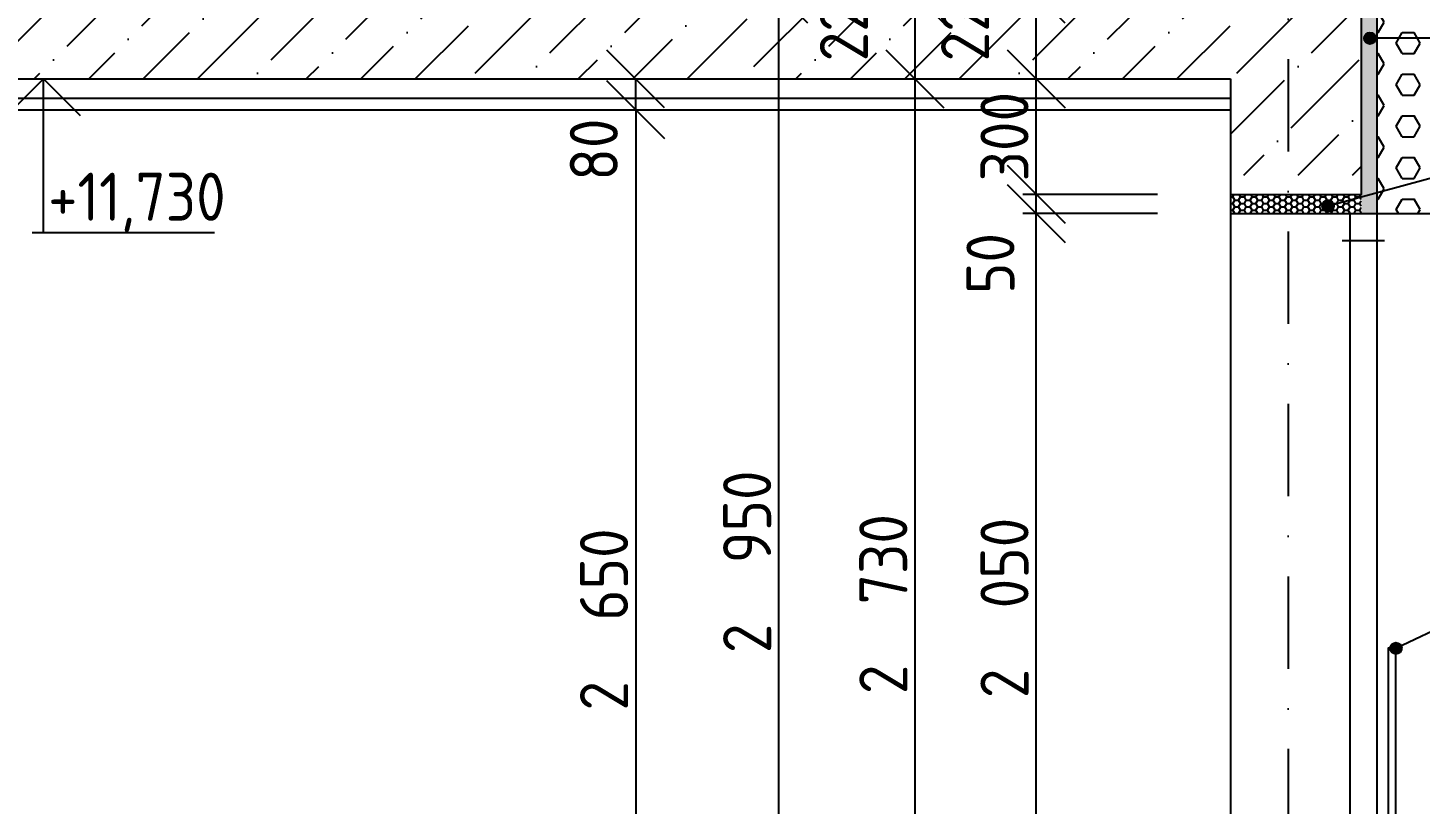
# Model space of a CAD drawing. Extents: x 3792242 to 5145247, y -1546315 to -1031918.
# Drawn here: x 3899539 to 3903158, y -1491915 to -1489897 of the extents above; entities that cross this region are included whole.
import ezdxf

# ---------------------------------------------------------------- set-up
doc = ezdxf.new("R2010")
doc.units = 0
doc.header["$MEASUREMENT"] = 0
doc.linetypes.add('BODKOCIARKOVANA_3', pattern=[5.6, 3, -1.3, 0, -1.3])
doc.layers.get('0').update_dxf_attribs({"linetype": 'CONTINUOUS'})
doc.layers.get('Defpoints').update_dxf_attribs({"color": 61, "linetype": 'CONTINUOUS'})
for name, color, linetype in [('KÓTY', 4, 'CONTINUOUS'), ('MÚRY', 1, 'CONTINUOUS'), ('OKNÁ', 143, 'CONTINUOUS'), ('osi', 253, 'CONTINUOUS'), ('TENKÁ', 7, 'CONTINUOUS'), ('ŠRAFY', 82, 'CONTINUOUS'), ('šrafy-múry', 8, 'CONTINUOUS')]:
    doc.layers.add(name, color=color, linetype=linetype)
doc.styles.add('STYLE1', font='isocp.shx')
doc.dimstyles.new('STANDARD-50', dxfattribs={"dimtxt": 125, "dimasz": 150, "dimexe": 10, "dimexo": 200, "dimgap": 20, "dimtad": 1, "dimdsep": 46, "dimlunit": 6, "dimtxsty": 'STYLE1', "dimblk1": 'OBLIQUE', "dimblk2": 'OBLIQUE', "dimsah": 1, "dimcen": 2.5, "dimse1": 1, "dimse2": 1, "dimadec": 0, "dimazin": 0, "dimtfac": 1, "dimtmove": 1, "dimatfit": 3, "dimldrblk": 'OBLIQUE', "dimfxl": 1, "dimtolj": 1, "dimtzin": 0, "dimarcsym": 0})

# ---------------------------------------------------------------- blocks, each defined once
blk = doc.blocks.new('_OBLIQUE')
at = {"color": 0, "linetype": 'ByBlock'}
blk.add_line((-0.5, -0.5), (0.5, 0.5), dxfattribs=at)
blk = doc.blocks.new('*D31829')
at = {"layer": 'Defpoints', "color": 0}
for p in [(3902160, -1490380.3), (3902665, -1490380.3), (3902665, -1492430.3)]:
    blk.add_point(p, dxfattribs=at)
at = {"layer": 'KÓTY', "color": 0, "lineweight": -2, "ltscale": 0.25}
blk.add_line((3902160, -1492430.3), (3902160, -1490380.3), dxfattribs=at)
at = {"layer": 'KÓTY', "color": 0, "linetype": 'ByBlock', "lineweight": -2, "xscale": 150, "yscale": 150, "zscale": 150}
for p, rotation in [((3902160, -1490380.3), 90), ((3902160, -1492430.3), 270)]:
    blk.add_blockref('_OBLIQUE', p, dxfattribs=dict(at, rotation=rotation))
at = {"layer": 'KÓTY', "color": 0, "insert": (3902077.5, -1491405.3), "char_height": 125, "attachment_point": 5, "rotation": 90, "style": 'STYLE1'}
blk.add_mtext('\\A1;2ﾠ050', dxfattribs=at)
blk = doc.blocks.new('*D31830')
at = {"layer": 'Defpoints', "color": 0}
for p in [(3902160, -1490330.3), (3902665, -1490330.3), (3902665, -1490380.3)]:
    blk.add_point(p, dxfattribs=at)
at = {"layer": 'KÓTY', "color": 0, "lineweight": -2, "ltscale": 0.25}
blk.add_line((3902160, -1490380.3), (3902160, -1490330.3), dxfattribs=at)
at = {"layer": 'KÓTY', "color": 0, "linetype": 'ByBlock', "lineweight": -2, "xscale": 150, "yscale": 150, "zscale": 150}
for p, rotation in [((3902160, -1490330.3), 90), ((3902160, -1490380.3), 270)]:
    blk.add_blockref('_OBLIQUE', p, dxfattribs=dict(at, rotation=rotation))
at = {"layer": 'KÓTY', "color": 0, "insert": (3902041, -1490510), "char_height": 125, "attachment_point": 5, "rotation": 90, "style": 'STYLE1'}
blk.add_mtext('\\A1;50', dxfattribs=at)
blk = doc.blocks.new('*D31831')
at = {"layer": 'Defpoints', "color": 0}
for p in [(3902160, -1490030.3), (3902665, -1490030.3), (3902665, -1490330.3)]:
    blk.add_point(p, dxfattribs=at)
at = {"layer": 'KÓTY', "color": 0, "lineweight": -2, "ltscale": 0.25}
blk.add_line((3902160, -1490330.3), (3902160, -1490030.3), dxfattribs=at)
at = {"layer": 'KÓTY', "color": 0, "linetype": 'ByBlock', "lineweight": -2, "xscale": 150, "yscale": 150, "zscale": 150}
for p, rotation in [((3902160, -1490030.3), 90), ((3902160, -1490330.3), 270)]:
    blk.add_blockref('_OBLIQUE', p, dxfattribs=dict(at, rotation=rotation))
at = {"layer": 'KÓTY', "color": 0, "insert": (3902077.5, -1490180.3), "char_height": 125, "attachment_point": 5, "rotation": 90, "style": 'STYLE1'}
blk.add_mtext('\\A1;300', dxfattribs=at)
blk = doc.blocks.new('*D31832')
at = {"layer": 'Defpoints', "color": 0}
for p in [(3902160, -1489810.3), (3902645, -1489810.3), (3902665, -1490030.3)]:
    blk.add_point(p, dxfattribs=at)
at = {"layer": 'KÓTY', "color": 0, "lineweight": -2, "ltscale": 0.25}
blk.add_line((3902160, -1490030.3), (3902160, -1489810.3), dxfattribs=at)
at = {"layer": 'KÓTY', "color": 0, "linetype": 'ByBlock', "lineweight": -2, "xscale": 150, "yscale": 150, "zscale": 150}
for p, rotation in [((3902160, -1489810.3), 90), ((3902160, -1490030.3), 270)]:
    blk.add_blockref('_OBLIQUE', p, dxfattribs=dict(at, rotation=rotation))
at = {"layer": 'KÓTY', "color": 0, "insert": (3901975, -1489869.5), "char_height": 125, "attachment_point": 5, "rotation": 90, "style": 'STYLE1'}
blk.add_mtext('\\A1;220', dxfattribs=at)
blk = doc.blocks.new('*D31838')
at = {"layer": 'Defpoints', "color": 0}
for p in [(3901491, -1489810.3), (3901491, -1489810.3), (3901491, -1492760.3)]:
    blk.add_point(p, dxfattribs=at)
at = {"layer": 'KÓTY', "color": 0, "lineweight": -2, "ltscale": 0.25}
blk.add_line((3901491, -1492760.3), (3901491, -1489810.3), dxfattribs=at)
at = {"layer": 'KÓTY', "color": 0, "linetype": 'ByBlock', "lineweight": -2, "xscale": 150, "yscale": 150, "zscale": 150}
for p, rotation in [((3901491, -1489810.3), 90), ((3901491, -1492760.3), 270)]:
    blk.add_blockref('_OBLIQUE', p, dxfattribs=dict(at, rotation=rotation))
at = {"layer": 'KÓTY', "color": 0, "insert": (3901408.5, -1491285.3), "char_height": 125, "attachment_point": 5, "rotation": 90, "style": 'STYLE1'}
blk.add_mtext('\\A1;2ﾠ950', dxfattribs=at)
blk = doc.blocks.new('*D31846')
at = {"layer": 'Defpoints', "color": 0}
for p in [(3901845, -1490030.3), (3901845, -1490030.3), (3901845, -1492760.3)]:
    blk.add_point(p, dxfattribs=at)
at = {"layer": 'KÓTY', "color": 0, "lineweight": -2, "ltscale": 0.25}
blk.add_line((3901845, -1492760.3), (3901845, -1490030.3), dxfattribs=at)
at = {"layer": 'KÓTY', "color": 0, "linetype": 'ByBlock', "lineweight": -2, "xscale": 150, "yscale": 150, "zscale": 150}
for p, rotation in [((3901845, -1490030.3), 90), ((3901845, -1492760.3), 270)]:
    blk.add_blockref('_OBLIQUE', p, dxfattribs=dict(at, rotation=rotation))
at = {"layer": 'KÓTY', "color": 0, "insert": (3901762.5, -1491395.3), "char_height": 125, "attachment_point": 5, "rotation": 90, "style": 'STYLE1'}
blk.add_mtext('\\A1;2ﾠ730', dxfattribs=at)
blk = doc.blocks.new('*D31894')
at = {"layer": 'Defpoints', "color": 0}
for p in [(3900779.5, -1490110.3), (3900779.5, -1492760.3), (3901119, -1492760.3)]:
    blk.add_point(p, dxfattribs=at)
at = {"layer": 'KÓTY', "color": 0, "lineweight": -2, "ltscale": 0.25}
blk.add_line((3901119, -1490110.3), (3901119, -1492760.3), dxfattribs=at)
at = {"layer": 'KÓTY', "color": 0, "linetype": 'ByBlock', "lineweight": -2, "xscale": 150, "yscale": 150, "zscale": 150}
for p, rotation in [((3901119, -1490110.3), 90), ((3901119, -1492760.3), 270)]:
    blk.add_blockref('_OBLIQUE', p, dxfattribs=dict(at, rotation=rotation))
at = {"layer": 'KÓTY', "color": 0, "insert": (3901036.5, -1491435.3), "char_height": 125, "attachment_point": 5, "rotation": 90, "style": 'STYLE1'}
blk.add_mtext('\\A1;2ﾠ650', dxfattribs=at)
blk = doc.blocks.new('*D31895')
at = {"layer": 'Defpoints', "color": 0}
for p in [(3901119, -1490030.3), (3901119, -1490030.3), (3901119, -1490110.3)]:
    blk.add_point(p, dxfattribs=at)
at = {"layer": 'KÓTY', "color": 0, "lineweight": -2, "ltscale": 0.25}
blk.add_line((3901119, -1490110.3), (3901119, -1490030.3), dxfattribs=at)
at = {"layer": 'KÓTY', "color": 0, "linetype": 'ByBlock', "lineweight": -2, "xscale": 150, "yscale": 150, "zscale": 150}
for p, rotation in [((3901119, -1490030.3), 90), ((3901119, -1490110.3), 270)]:
    blk.add_blockref('_OBLIQUE', p, dxfattribs=dict(at, rotation=rotation))
at = {"layer": 'KÓTY', "color": 0, "insert": (3901010, -1490214), "char_height": 125, "attachment_point": 5, "rotation": 90, "style": 'STYLE1'}
blk.add_mtext('\\A1;80', dxfattribs=at)
blk = doc.blocks.new('*D31905')
at = {"layer": 'Defpoints', "color": 0}
for p in [(3901845, -1489810.3), (3902330, -1489810.3), (3902350, -1490030.3)]:
    blk.add_point(p, dxfattribs=at)
at = {"layer": 'KÓTY', "color": 0, "lineweight": -2, "ltscale": 0.25}
blk.add_line((3901845, -1490030.3), (3901845, -1489810.3), dxfattribs=at)
at = {"layer": 'KÓTY', "color": 0, "linetype": 'ByBlock', "lineweight": -2, "xscale": 150, "yscale": 150, "zscale": 150}
for p, rotation in [((3901845, -1489810.3), 90), ((3901845, -1490030.3), 270)]:
    blk.add_blockref('_OBLIQUE', p, dxfattribs=dict(at, rotation=rotation))
at = {"layer": 'KÓTY', "color": 0, "insert": (3901660, -1489869.5), "char_height": 125, "attachment_point": 5, "rotation": 90, "style": 'STYLE1'}
blk.add_mtext('\\A1;220', dxfattribs=at)
blk = doc.blocks.new('*D49416')
at = {"layer": 'Defpoints', "color": 0}
for p in [(3903005, -1488860.3), (3903005, -1490330.3), (3906304.5, -1490330.3)]:
    blk.add_point(p, dxfattribs=at)
at = {"layer": 'KÓTY', "color": 0, "lineweight": -2, "ltscale": 0.25}
blk.add_line((3906304.5, -1488860.3), (3906304.5, -1490330.3), dxfattribs=at)
at = {"layer": 'KÓTY', "color": 0, "linetype": 'ByBlock', "lineweight": -2, "xscale": 150, "yscale": 150, "zscale": 150}
for p, rotation in [((3906304.5, -1488860.3), 90), ((3906304.5, -1490330.3), 270)]:
    blk.add_blockref('_OBLIQUE', p, dxfattribs=dict(at, rotation=rotation))
at = {"layer": 'KÓTY', "color": 0, "insert": (3906222, -1489595.3), "char_height": 125, "attachment_point": 5, "rotation": 90, "style": 'STYLE1'}
blk.add_mtext('\\A1;1ﾠ470', dxfattribs=at)

msp = doc.modelspace()

# ---------------------------------------------------------------- hatches: boundary and pattern name
at = {"layer": 'TENKÁ'}
h = msp.add_hatch(color=256, dxfattribs=at)
h.dxf.hatch_style = 1
h.paths.add_polyline_path([(3903027.5, -1489909.676, -2.41421356), (3903012.5, -1489924.676, -0.41421356)])
h = msp.add_hatch(color=256, dxfattribs=at)
h.dxf.hatch_style = 1
h.paths.add_polyline_path([(3902918.5, -1490345.446, 2.41421356), (3902933.5, -1490360.446, 0.41421356)])
h = msp.add_hatch(color=256, dxfattribs=at)
h.dxf.hatch_style = 1
h.paths.add_polyline_path([(3903095, -1491495.27, 2.41421356), (3903110, -1491510.27, 0.41421356)])
at = {"layer": 'ŠRAFY'}
h = msp.add_hatch(dxfattribs=at)
h.set_pattern_fill('HEX', color=256, scale=250)
h.set_pattern_definition([(0, (-513170, 16000), (0, 54.12658774), [31.25, -62.5]), (120, (-513170, 16000), (-46.875, -27.06329387), [31.25, -62.5]), (60, (-513138.75, 16000), (-46.875, 27.06329387), [31.25, -62.5])])
h.paths.add_polyline_path([(3902845, -1489810.27), (3902845, -1488860.27), (3903005, -1488860.27), (3903045, -1488860.27), (3903045, -1490380.27), (3903205, -1490380.27), (3903205, -1488760.27), (3902645, -1488760.27), (3902645, -1489130), (3902645, -1489260.27), (3902645, -1489376.595), (3902645, -1489610.27), (3902645, -1489810.27)])
h = msp.add_hatch(dxfattribs=at)
h.set_pattern_fill('HONEY', color=256, scale=80, angle=180)
h.set_pattern_definition([(0, (-544119, 10000), (15, 8.660254038), [10, -20]), (120, (-544119, 10000), (-15, 8.660254038), [10, -20]), (60, (-544119, 10000), (9e-15, 17.320508076), [-20, 10])])
h.paths.add_polyline_path([(3903045, -1488860.27), (3903005, -1488860.27), (3903005, -1490330.27), (3903005, -1490380.27), (3903045, -1490380.27)])
h = msp.add_hatch(dxfattribs=at)
h.set_pattern_fill('SQUARE', color=256, scale=300)
h.paths.add_polyline_path([(3902645, -1489810.27), (3902645, -1489610.27), (3899570.459, -1489610.27), (3899570.459, -1489810.27)])
h.paths.add_polyline_path([(3901850, -1490013.319), (3901850, -1489725.721), (3902100, -1489725.721), (3902100, -1490013.319)], flags=9)
h.paths.add_polyline_path([(3901535, -1490013.319), (3901535, -1489725.721), (3901785, -1489725.721), (3901785, -1490013.319)], flags=9)
h = msp.add_hatch(dxfattribs=at)
h.set_pattern_fill('HONEY', color=256, scale=80, angle=180)
h.set_pattern_definition([(0, (-544119, 10000), (15, 8.660254038), [10, -20]), (120, (-544119, 10000), (-15, 8.660254038), [10, -20]), (60, (-544119, 10000), (4e-15, 17.320508076), [-20, 10])])
h.paths.add_polyline_path([(3902665, -1490330.27), (3903005, -1490330.27), (3903005, -1490380.27), (3902975, -1490380.27), (3902665, -1490380.27)])
at = {"layer": 'šrafy-múry'}
h = msp.add_hatch(dxfattribs=at)
h.set_pattern_fill('ANSI36', color=253, scale=800, angle=180)
h.set_pattern_definition([(45, (-28638, 39933.5), (53.0330086, 194.4543648), [250, -50, 0, -50])])
h.paths.add_polyline_path([(3891055, -1490030.27), (3891375, -1490030.27), (3893890, -1490030.27), (3894005, -1490030.27), (3897670, -1490030.27), (3897785, -1490030.27), (3902665, -1490030.27), (3902665, -1490280.27), (3903005, -1490280.27), (3903005, -1488860.27), (3902845, -1488860.27), (3902845, -1489810.27), (3902645, -1489810.27), (3891255, -1489810.27), (3891055, -1489810.27), (3891055, -1489360.27), (3890975, -1489360.27), (3890805, -1489360.27), (3890805, -1489810.27), (3890805, -1490030.27)])

# ---------------------------------------------------------------- linework, layer by layer
at = {"layer": 'KÓTY', "ltscale": 0.25}
for p, q in [((3902475.403, -1490330.27), (3902125.403, -1490330.27)), ((3902475.403, -1490380.27), (3902125.403, -1490380.27))]:
    msp.add_line(p, q, dxfattribs=at)
at = {"layer": 'MÚRY'}
for p, q in [((3897785, -1490030.27), (3902665, -1490030.27)), ((3902665, -1490030.27), (3902665, -1490380.27)), ((3902665, -1490380.27), (3903205, -1490380.27))]:
    msp.add_line(p, q, dxfattribs=at)
at = {"layer": 'OKNÁ', "ltscale": 0.25}
for p, q in [((3903339.953, -1489924.676), (3903027.5, -1489924.676)), ((3902918.5, -1490360.446), (3903341.343, -1490245.125)), ((3902975, -1490380.27), (3902975, -1492460.27)), ((3903045, -1490380.27), (3903045, -1492460.27)), ((3902955, -1490450.27), (3903065, -1490450.27))]:
    msp.add_line(p, q, dxfattribs=at)
msp.add_lwpolyline([(3903095, -1491510.27), (3903075, -1491510.27), (3903075, -1492410.27), (3903095, -1492410.27)], close=True, dxfattribs=at)
at = {"layer": 'osi', "linetype": 'BODKOCIARKOVANA_3', "ltscale": 80}
msp.add_line((3902815, -1485946), (3902815, -1508356), dxfattribs=at)
at = {"layer": 'TENKÁ'}
for p, q in [((3903005, -1488860.27), (3903005, -1490330.27)), ((3903045, -1488860.27), (3903045, -1490380.27)), ((3897785, -1490080.27), (3902665, -1490080.27)), ((3897785, -1490110.27), (3902665, -1490110.27)), ((3902665, -1490330.27), (3903005, -1490330.27)), ((3902665, -1490380.27), (3902665, -1492430.27)), ((3903095, -1491510.27), (3903415.77, -1491357.57))]:
    msp.add_line(p, q, dxfattribs=at)
at = {"layer": 'TENKÁ', "linetype": 'ByBlock', "ltscale": 0.25}
for p, q in [((3899579.459, -1490030.27), (3899484, -1490125.73)), ((3899579.459, -1490030.27), (3899674.919, -1490125.73)), ((3899579.459, -1490430.27), (3899579.459, -1490030.27)), ((3900023.764, -1490430.27), (3899549.866, -1490430.27))]:
    msp.add_line(p, q, dxfattribs=at)
at = {"layer": 'TENKÁ'}
for centre in [(3903027.5, -1489924.676), (3902918.5, -1490360.446), (3903095, -1491510.27)]:
    msp.add_circle(centre, 15, dxfattribs=at)

# ---------------------------------------------------------------- texts
at = {"layer": 'TENKÁ', "ltscale": 0.25, "style": 'STYLE1'}
msp.add_text('+11,730', height=125, dxfattribs=at).set_placement((3899591.302, -1490398.944))

# ---------------------------------------------------------------- dimensions: what is measured, and where the dimension line sits
at = {"layer": 'KÓTY', "ltscale": 0.25}
for base, p1, p2, picture, middle in [((3906304.5, -1490330.27), (3903005, -1488860.27), (3903005, -1490330.27), '*D49416', (3906221.957, -1489595.27)), ((3901491, -1489810.27), (3901491, -1492760.27), (3901491, -1489810.27), '*D31838', (3901408.457, -1491285.27)), ((3901845, -1489810.27), (3902350, -1490030.27), (3902330, -1489810.27), '*D31905', (3901660, -1489869.52)), ((3902160, -1489810.27), (3902665, -1490030.27), (3902645, -1489810.27), '*D31832', (3901975, -1489869.52)), ((3901845, -1490030.27), (3901845, -1492760.27), (3901845, -1490030.27), '*D31846', (3901762.457, -1491395.27)), ((3902160, -1490030.27), (3902665, -1490330.27), (3902665, -1490030.27), '*D31831', (3902077.5, -1490180.27)), ((3901119, -1492760.27), (3900779.5, -1490110.27), (3900779.5, -1492760.27), '*D31894', (3901036.457, -1491435.27)), ((3902160, -1490380.27), (3902665, -1492430.27), (3902665, -1490380.27), '*D31829', (3902077.457, -1491405.27))]:
    dim = msp.add_linear_dim(base=base, p1=p1, p2=p2, angle=90, dimstyle='STANDARD-50', override={"dimtxsty": 'STYLE1', "dimldrblk": 'OBLIQUE'}, dxfattribs=at)
    dim.commit()
    dim.dimension.update_dxf_attribs({"geometry": picture, "text_midpoint": middle})
for base, p1, p2, picture, middle in [((3901119, -1490030.27), (3901119, -1490110.27), (3901119, -1490030.27), '*D31895', (3901092.5, -1490214)), ((3902160, -1490330.27), (3902665, -1490380.27), (3902665, -1490330.27), '*D31830', (3902123.5, -1490510))]:
    dim = msp.add_linear_dim(base=base, p1=p1, p2=p2, angle=90, dimstyle='STANDARD-50', override={"dimtxsty": 'STYLE1', "dimldrblk": 'OBLIQUE'}, dxfattribs=at)
    dim.commit()
    dim.dimension.update_dxf_attribs({"geometry": picture, "text_midpoint": middle, "dimtype": 160})

doc.saveas('drawing.dxf')
